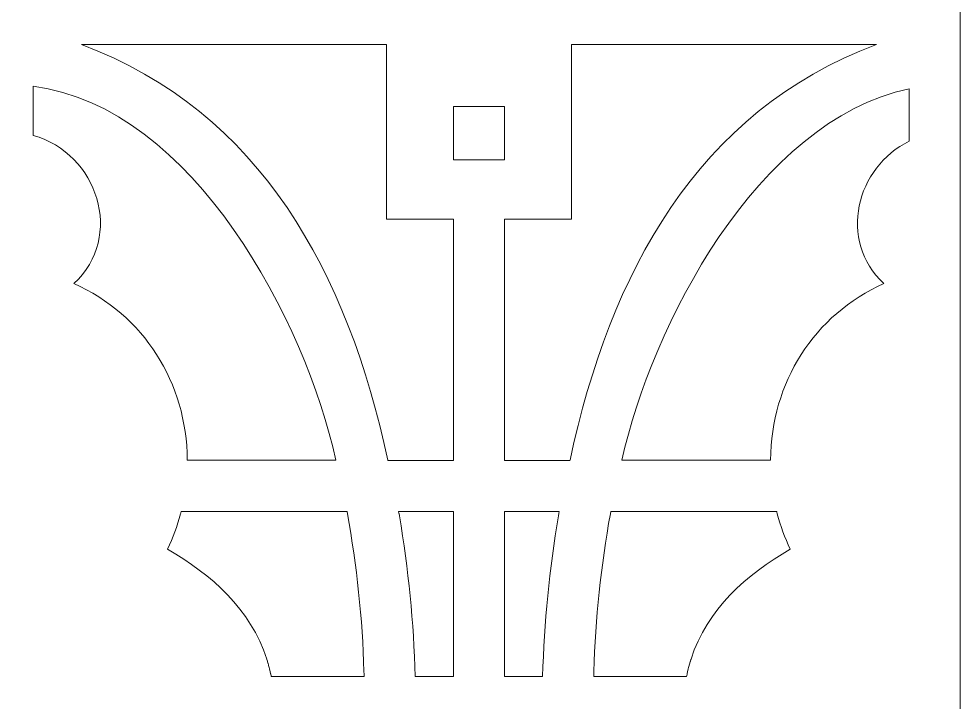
# Model space of a CAD drawing. Header units: centimetres. Extents: x -14.5 to -8.2, y -2.9 to 9.
# Drawn here: x -10.257 to -8.181, y 4.571 to 6.078 of the extents above; entities that cross this region are included whole.
import ezdxf

# ---------------------------------------------------------------- set-up
doc = ezdxf.new("R2010")
doc.units = ezdxf.units.CM
doc.header["$MEASUREMENT"] = 0
doc.layers.add('layer 1', color=7, linetype='Continuous')

msp = doc.modelspace()

# ---------------------------------------------------------------- linework, layer by layer
at = {"layer": 'layer 1', "color": 250, "lineweight": 9}
for points, knots in [([(-14.45908, 9.00076), (-14.45908, 9.00076), (-14.34683, 9.00076), (-14.34683, 9.00076), (-14.34683, 9.00076), (-14.34683, 9.00076), (-8.2929, 9.00076), (-8.2929, 9.00076), (-8.2929, 9.00076), (-8.2929, 9.00076), (-8.18065, 9.00076), (-8.18065, 9.00076), (-8.18065, 9.00076), (-8.18065, 9.00076), (-8.18065, 8.88851), (-8.18065, 8.88851), (-8.18065, 8.88851), (-8.18065, 8.88851), (-8.18065, -2.76204), (-8.18065, -2.76204), (-8.18065, -2.76204), (-8.18065, -2.76204), (-8.18065, -2.87429), (-8.18065, -2.87429), (-8.18065, -2.87429), (-8.18065, -2.87429), (-8.2929, -2.87429), (-8.2929, -2.87429), (-8.2929, -2.87429), (-8.2929, -2.87429), (-14.34683, -2.87429), (-14.34683, -2.87429), (-14.34683, -2.87429), (-14.34683, -2.87429), (-14.45908, -2.87429), (-14.45908, -2.87429), (-14.45908, -2.87429), (-14.45908, -2.87429), (-14.45908, -2.76204), (-14.45908, -2.76204), (-14.45908, -2.76204), (-14.45908, -2.76204), (-14.45908, 8.88851), (-14.45908, 8.88851), (-14.45908, 8.88851), (-14.45908, 8.88851), (-14.45908, 9.00076), (-14.45908, 9.00076)], [0, 0, 0, 0, 0.0769231, 0.0769231, 0.0769231, 0.0769231, 0.1538462, 0.1538462, 0.1538462, 0.1538462, 0.2307692, 0.2307692, 0.2307692, 0.2307692, 0.3076923, 0.3076923, 0.3076923, 0.3076923, 0.3846154, 0.3846154, 0.3846154, 0.3846154, 0.4615385, 0.4615385, 0.4615385, 0.4615385, 0.5384615, 0.5384615, 0.5384615, 0.5384615, 0.6153846, 0.6153846, 0.6153846, 0.6153846, 0.6923077, 0.6923077, 0.6923077, 0.6923077, 0.7692308, 0.7692308, 0.7692308, 0.7692308, 0.8461538, 0.8461538, 0.8461538, 0.8461538, 1, 1, 1, 1]), ([(-10.11861, 6.02143), (-10.11861, 6.02143), (-9.44584, 6.02143), (-9.44584, 6.02143), (-9.44584, 6.02143), (-9.44584, 6.02143), (-9.44584, 5.6375), (-9.44584, 5.6375), (-9.44584, 5.6375), (-9.44584, 5.6375), (-9.44581, 5.6375), (-9.44581, 5.6375), (-9.44581, 5.6375), (-9.44581, 5.6375), (-9.44581, 5.63647), (-9.44581, 5.63647), (-9.44581, 5.63647), (-9.44581, 5.63647), (-9.43988, 5.63647), (-9.43988, 5.63647), (-9.43988, 5.63647), (-9.43988, 5.63647), (-9.43954, 5.63647), (-9.43954, 5.63647), (-9.43954, 5.63647), (-9.43954, 5.63647), (-9.43362, 5.63647), (-9.43362, 5.63647), (-9.43362, 5.63647), (-9.43362, 5.63647), (-9.43328, 5.63647), (-9.43328, 5.63647), (-9.43328, 5.63647), (-9.43328, 5.63647), (-9.42735, 5.63647), (-9.42735, 5.63647), (-9.42735, 5.63647), (-9.42735, 5.63647), (-9.42702, 5.63647), (-9.42702, 5.63647), (-9.42702, 5.63647), (-9.42702, 5.63647), (-9.42109, 5.63647), (-9.42109, 5.63647), (-9.42109, 5.63647), (-9.42109, 5.63647), (-9.42072, 5.63647), (-9.42072, 5.63647), (-9.42072, 5.63647), (-9.42072, 5.63647), (-9.41478, 5.63647), (-9.41478, 5.63647), (-9.41478, 5.63647), (-9.41478, 5.63647), (-9.41446, 5.63647), (-9.41446, 5.63647), (-9.41446, 5.63647), (-9.41446, 5.63647), (-9.40852, 5.63647), (-9.40852, 5.63647), (-9.40852, 5.63647), (-9.40852, 5.63647), (-9.40816, 5.63647), (-9.40816, 5.63647), (-9.40816, 5.63647), (-9.40816, 5.63647), (-9.40223, 5.63647), (-9.40223, 5.63647), (-9.40223, 5.63647), (-9.40223, 5.63647), (-9.4019, 5.63647), (-9.4019, 5.63647), (-9.4019, 5.63647), (-9.4019, 5.63647), (-9.39596, 5.63647), (-9.39596, 5.63647), (-9.39596, 5.63647), (-9.39596, 5.63647), (-9.39561, 5.63647), (-9.39561, 5.63647), (-9.39561, 5.63647), (-9.39561, 5.63647), (-9.38967, 5.63647), (-9.38967, 5.63647), (-9.38967, 5.63647), (-9.38967, 5.63647), (-9.38934, 5.63647), (-9.38934, 5.63647), (-9.38934, 5.63647), (-9.38934, 5.63647), (-9.3834, 5.63647), (-9.3834, 5.63647), (-9.3834, 5.63647), (-9.3834, 5.63647), (-9.38306, 5.63647), (-9.38306, 5.63647), (-9.38306, 5.63647), (-9.38306, 5.63647), (-9.37712, 5.63647), (-9.37712, 5.63647), (-9.37712, 5.63647), (-9.37712, 5.63647), (-9.3768, 5.63647), (-9.3768, 5.63647), (-9.3768, 5.63647), (-9.3768, 5.63647), (-9.37085, 5.63647), (-9.37085, 5.63647), (-9.37085, 5.63647), (-9.37085, 5.63647), (-9.37049, 5.63647), (-9.37049, 5.63647), (-9.37049, 5.63647), (-9.37049, 5.63647), (-9.36456, 5.63647), (-9.36456, 5.63647), (-9.36456, 5.63647), (-9.36456, 5.63647), (-9.36423, 5.63647), (-9.36423, 5.63647), (-9.36423, 5.63647), (-9.36423, 5.63647), (-9.3583, 5.63647), (-9.3583, 5.63647), (-9.3583, 5.63647), (-9.3583, 5.63647), (-9.35793, 5.63647), (-9.35793, 5.63647), (-9.35793, 5.63647), (-9.35793, 5.63647), (-9.35199, 5.63647), (-9.35199, 5.63647), (-9.35199, 5.63647), (-9.35199, 5.63647), (-9.35167, 5.63647), (-9.35167, 5.63647), (-9.35167, 5.63647), (-9.35167, 5.63647), (-9.34573, 5.63647), (-9.34573, 5.63647), (-9.34573, 5.63647), (-9.34573, 5.63647), (-9.34538, 5.63647), (-9.34538, 5.63647), (-9.34538, 5.63647), (-9.34538, 5.63647), (-9.33944, 5.63647), (-9.33944, 5.63647), (-9.33944, 5.63647), (-9.33944, 5.63647), (-9.33911, 5.63647), (-9.33911, 5.63647), (-9.33911, 5.63647), (-9.33911, 5.63647), (-9.33317, 5.63647), (-9.33317, 5.63647), (-9.33317, 5.63647), (-9.33317, 5.63647), (-9.33285, 5.63647), (-9.33285, 5.63647), (-9.33285, 5.63647), (-9.33285, 5.63647), (-9.3269, 5.63647), (-9.3269, 5.63647), (-9.3269, 5.63647), (-9.3269, 5.63647), (-9.32658, 5.63647), (-9.32658, 5.63647), (-9.32658, 5.63647), (-9.32658, 5.63647), (-9.32064, 5.63647), (-9.32064, 5.63647), (-9.32064, 5.63647), (-9.32064, 5.63647), (-9.32029, 5.63647), (-9.32029, 5.63647), (-9.32029, 5.63647), (-9.32029, 5.63647), (-9.31435, 5.63647), (-9.31435, 5.63647), (-9.31435, 5.63647), (-9.31435, 5.63647), (-9.31403, 5.63647), (-9.31403, 5.63647), (-9.31403, 5.63647), (-9.31403, 5.63647), (-9.30809, 5.63647), (-9.30809, 5.63647), (-9.30809, 5.63647), (-9.30809, 5.63647), (-9.30773, 5.63647), (-9.30773, 5.63647), (-9.30773, 5.63647), (-9.30773, 5.63647), (-9.30179, 5.63647), (-9.30179, 5.63647), (-9.30179, 5.63647), (-9.30179, 5.63647), (-9.30147, 5.63647), (-9.30147, 5.63647), (-9.30147, 5.63647), (-9.30147, 5.63647), (-9.29824, 5.63647), (-9.29824, 5.63647), (-9.29824, 5.63647), (-9.29824, 5.63647), (-9.29824, 5.10386), (-9.29824, 5.10386), (-9.29824, 5.10386), (-9.29824, 5.10386), (-9.44261, 5.10386), (-9.44261, 5.10386), (-9.44261, 5.10386), (-9.44261, 5.10386), (-9.44263, 5.10386), (-9.44263, 5.10386), (-9.44263, 5.10386), (-9.44263, 5.10386), (-9.44271, 5.10419), (-9.44271, 5.10419), (-9.44271, 5.10419), (-9.44271, 5.10419), (-9.44273, 5.10419), (-9.44273, 5.10419), (-9.44273, 5.10419), (-9.44273, 5.10419), (-9.44279, 5.10453), (-9.44279, 5.10453), (-9.44279, 5.10453), (-9.44279, 5.10453), (-9.4428, 5.10453), (-9.4428, 5.10453), (-9.4428, 5.10453), (-9.4428, 5.10453), (-9.44288, 5.10487), (-9.44288, 5.10487), (-9.44288, 5.10487), (-9.53121, 5.51585), (-9.72184, 5.8727), (-10.11861, 6.02143)], [0, 0, 0, 0, 0.0163934, 0.0163934, 0.0163934, 0.0163934, 0.0327869, 0.0327869, 0.0327869, 0.0327869, 0.0491803, 0.0491803, 0.0491803, 0.0491803, 0.0655738, 0.0655738, 0.0655738, 0.0655738, 0.0819672, 0.0819672, 0.0819672, 0.0819672, 0.0983607, 0.0983607, 0.0983607, 0.0983607, 0.1147541, 0.1147541, 0.1147541, 0.1147541, 0.1311475, 0.1311475, 0.1311475, 0.1311475, 0.147541, 0.147541, 0.147541, 0.147541, 0.1639344, 0.1639344, 0.1639344, 0.1639344, 0.1803279, 0.1803279, 0.1803279, 0.1803279, 0.1967213, 0.1967213, 0.1967213, 0.1967213, 0.2131148, 0.2131148, 0.2131148, 0.2131148, 0.2295082, 0.2295082, 0.2295082, 0.2295082, 0.2459016, 0.2459016, 0.2459016, 0.2459016, 0.2622951, 0.2622951, 0.2622951, 0.2622951, 0.2786885, 0.2786885, 0.2786885, 0.2786885, 0.295082, 0.295082, 0.295082, 0.295082, 0.3114754, 0.3114754, 0.3114754, 0.3114754, 0.3278689, 0.3278689, 0.3278689, 0.3278689, 0.3442623, 0.3442623, 0.3442623, 0.3442623, 0.3606557, 0.3606557, 0.3606557, 0.3606557, 0.3770492, 0.3770492, 0.3770492, 0.3770492, 0.3934426, 0.3934426, 0.3934426, 0.3934426, 0.4098361, 0.4098361, 0.4098361, 0.4098361, 0.4262295, 0.4262295, 0.4262295, 0.4262295, 0.442623, 0.442623, 0.442623, 0.442623, 0.4590164, 0.4590164, 0.4590164, 0.4590164, 0.4754098, 0.4754098, 0.4754098, 0.4754098, 0.4918033, 0.4918033, 0.4918033, 0.4918033, 0.5081967, 0.5081967, 0.5081967, 0.5081967, 0.5245902, 0.5245902, 0.5245902, 0.5245902, 0.5409836, 0.5409836, 0.5409836, 0.5409836, 0.557377, 0.557377, 0.557377, 0.557377, 0.5737705, 0.5737705, 0.5737705, 0.5737705, 0.5901639, 0.5901639, 0.5901639, 0.5901639, 0.6065574, 0.6065574, 0.6065574, 0.6065574, 0.6229508, 0.6229508, 0.6229508, 0.6229508, 0.6393443, 0.6393443, 0.6393443, 0.6393443, 0.6557377, 0.6557377, 0.6557377, 0.6557377, 0.6721311, 0.6721311, 0.6721311, 0.6721311, 0.6885246, 0.6885246, 0.6885246, 0.6885246, 0.704918, 0.704918, 0.704918, 0.704918, 0.7213115, 0.7213115, 0.7213115, 0.7213115, 0.7377049, 0.7377049, 0.7377049, 0.7377049, 0.7540984, 0.7540984, 0.7540984, 0.7540984, 0.7704918, 0.7704918, 0.7704918, 0.7704918, 0.7868852, 0.7868852, 0.7868852, 0.7868852, 0.8032787, 0.8032787, 0.8032787, 0.8032787, 0.8196721, 0.8196721, 0.8196721, 0.8196721, 0.8360656, 0.8360656, 0.8360656, 0.8360656, 0.852459, 0.852459, 0.852459, 0.852459, 0.8688525, 0.8688525, 0.8688525, 0.8688525, 0.8852459, 0.8852459, 0.8852459, 0.8852459, 0.9016393, 0.9016393, 0.9016393, 0.9016393, 0.9180328, 0.9180328, 0.9180328, 0.9180328, 0.9344262, 0.9344262, 0.9344262, 0.9344262, 0.9508197, 0.9508197, 0.9508197, 0.9508197, 0.9672131, 0.9672131, 0.9672131, 0.9672131, 1, 1, 1, 1]), ([(-9.18569, 5.63647), (-9.18569, 5.63647), (-9.18252, 5.63647), (-9.18252, 5.63647), (-9.18252, 5.63647), (-9.18252, 5.63647), (-9.18216, 5.63647), (-9.18216, 5.63647), (-9.18216, 5.63647), (-9.18216, 5.63647), (-9.17622, 5.63647), (-9.17622, 5.63647), (-9.17622, 5.63647), (-9.17622, 5.63647), (-9.1759, 5.63647), (-9.1759, 5.63647), (-9.1759, 5.63647), (-9.1759, 5.63647), (-9.16996, 5.63647), (-9.16996, 5.63647), (-9.16996, 5.63647), (-9.16996, 5.63647), (-9.1696, 5.63647), (-9.1696, 5.63647), (-9.1696, 5.63647), (-9.1696, 5.63647), (-9.16366, 5.63647), (-9.16366, 5.63647), (-9.16366, 5.63647), (-9.16366, 5.63647), (-9.16333, 5.63647), (-9.16333, 5.63647), (-9.16333, 5.63647), (-9.16333, 5.63647), (-9.1574, 5.63647), (-9.1574, 5.63647), (-9.1574, 5.63647), (-9.1574, 5.63647), (-9.15703, 5.63647), (-9.15703, 5.63647), (-9.15703, 5.63647), (-9.15703, 5.63647), (-9.15109, 5.63647), (-9.15109, 5.63647), (-9.15109, 5.63647), (-9.15109, 5.63647), (-9.15077, 5.63647), (-9.15077, 5.63647), (-9.15077, 5.63647), (-9.15077, 5.63647), (-9.14483, 5.63647), (-9.14483, 5.63647), (-9.14483, 5.63647), (-9.14483, 5.63647), (-9.14448, 5.63647), (-9.14448, 5.63647), (-9.14448, 5.63647), (-9.14448, 5.63647), (-9.13854, 5.63647), (-9.13854, 5.63647), (-9.13854, 5.63647), (-9.13854, 5.63647), (-9.13822, 5.63647), (-9.13822, 5.63647), (-9.13822, 5.63647), (-9.13822, 5.63647), (-9.13227, 5.63647), (-9.13227, 5.63647), (-9.13227, 5.63647), (-9.13227, 5.63647), (-9.13195, 5.63647), (-9.13195, 5.63647), (-9.13195, 5.63647), (-9.13195, 5.63647), (-9.12601, 5.63647), (-9.12601, 5.63647), (-9.12601, 5.63647), (-9.12601, 5.63647), (-9.12569, 5.63647), (-9.12569, 5.63647), (-9.12569, 5.63647), (-9.12569, 5.63647), (-9.11975, 5.63647), (-9.11975, 5.63647), (-9.11975, 5.63647), (-9.11975, 5.63647), (-9.11939, 5.63647), (-9.11939, 5.63647), (-9.11939, 5.63647), (-9.11939, 5.63647), (-9.11345, 5.63647), (-9.11345, 5.63647), (-9.11345, 5.63647), (-9.11345, 5.63647), (-9.11313, 5.63647), (-9.11313, 5.63647), (-9.11313, 5.63647), (-9.11313, 5.63647), (-9.10719, 5.63647), (-9.10719, 5.63647), (-9.10719, 5.63647), (-9.10719, 5.63647), (-9.10682, 5.63647), (-9.10682, 5.63647), (-9.10682, 5.63647), (-9.10682, 5.63647), (-9.10089, 5.63647), (-9.10089, 5.63647), (-9.10089, 5.63647), (-9.10089, 5.63647), (-9.10056, 5.63647), (-9.10056, 5.63647), (-9.10056, 5.63647), (-9.10056, 5.63647), (-9.09463, 5.63647), (-9.09463, 5.63647), (-9.09463, 5.63647), (-9.09463, 5.63647), (-9.09427, 5.63647), (-9.09427, 5.63647), (-9.09427, 5.63647), (-9.09427, 5.63647), (-9.08832, 5.63647), (-9.08832, 5.63647), (-9.08832, 5.63647), (-9.08832, 5.63647), (-9.088, 5.63647), (-9.088, 5.63647), (-9.088, 5.63647), (-9.088, 5.63647), (-9.08206, 5.63647), (-9.08206, 5.63647), (-9.08206, 5.63647), (-9.08206, 5.63647), (-9.08171, 5.63647), (-9.08171, 5.63647), (-9.08171, 5.63647), (-9.08171, 5.63647), (-9.07577, 5.63647), (-9.07577, 5.63647), (-9.07577, 5.63647), (-9.07577, 5.63647), (-9.07545, 5.63647), (-9.07545, 5.63647), (-9.07545, 5.63647), (-9.07545, 5.63647), (-9.06951, 5.63647), (-9.06951, 5.63647), (-9.06951, 5.63647), (-9.06951, 5.63647), (-9.06915, 5.63647), (-9.06915, 5.63647), (-9.06915, 5.63647), (-9.06915, 5.63647), (-9.06321, 5.63647), (-9.06321, 5.63647), (-9.06321, 5.63647), (-9.06321, 5.63647), (-9.06289, 5.63647), (-9.06289, 5.63647), (-9.06289, 5.63647), (-9.06289, 5.63647), (-9.05694, 5.63647), (-9.05694, 5.63647), (-9.05694, 5.63647), (-9.05694, 5.63647), (-9.05659, 5.63647), (-9.05659, 5.63647), (-9.05659, 5.63647), (-9.05659, 5.63647), (-9.05065, 5.63647), (-9.05065, 5.63647), (-9.05065, 5.63647), (-9.05065, 5.63647), (-9.05033, 5.63647), (-9.05033, 5.63647), (-9.05033, 5.63647), (-9.05033, 5.63647), (-9.04439, 5.63647), (-9.04439, 5.63647), (-9.04439, 5.63647), (-9.04439, 5.63647), (-9.04402, 5.63647), (-9.04402, 5.63647), (-9.04402, 5.63647), (-9.04402, 5.63647), (-9.03809, 5.63647), (-9.03809, 5.63647), (-9.03809, 5.63647), (-9.03809, 5.63647), (-9.03809, 5.6375), (-9.03809, 5.6375), (-9.03809, 5.6375), (-9.03809, 5.6375), (-9.03809, 6.02143), (-9.03809, 6.02143), (-9.03809, 6.02143), (-9.03809, 6.02143), (-8.36532, 6.02143), (-8.36532, 6.02143), (-8.36532, 6.02143), (-8.76209, 5.8727), (-8.95272, 5.51585), (-9.04104, 5.10487), (-9.04104, 5.10487), (-9.04104, 5.10487), (-9.04113, 5.10453), (-9.04113, 5.10453), (-9.04113, 5.10453), (-9.04113, 5.10453), (-9.04115, 5.10453), (-9.04115, 5.10453), (-9.04115, 5.10453), (-9.04115, 5.10453), (-9.0412, 5.10419), (-9.0412, 5.10419), (-9.0412, 5.10419), (-9.0412, 5.10419), (-9.04121, 5.10419), (-9.04121, 5.10419), (-9.04121, 5.10419), (-9.04121, 5.10419), (-9.0413, 5.10386), (-9.0413, 5.10386), (-9.0413, 5.10386), (-9.0413, 5.10386), (-9.04132, 5.10386), (-9.04132, 5.10386), (-9.04132, 5.10386), (-9.04132, 5.10386), (-9.18569, 5.10386), (-9.18569, 5.10386), (-9.18569, 5.10386), (-9.18569, 5.10386), (-9.18569, 5.63647), (-9.18569, 5.63647)], [0, 0, 0, 0, 0.0166667, 0.0166667, 0.0166667, 0.0166667, 0.0333333, 0.0333333, 0.0333333, 0.0333333, 0.05, 0.05, 0.05, 0.05, 0.0666667, 0.0666667, 0.0666667, 0.0666667, 0.0833333, 0.0833333, 0.0833333, 0.0833333, 0.1, 0.1, 0.1, 0.1, 0.1166667, 0.1166667, 0.1166667, 0.1166667, 0.1333333, 0.1333333, 0.1333333, 0.1333333, 0.15, 0.15, 0.15, 0.15, 0.1666667, 0.1666667, 0.1666667, 0.1666667, 0.1833333, 0.1833333, 0.1833333, 0.1833333, 0.2, 0.2, 0.2, 0.2, 0.2166667, 0.2166667, 0.2166667, 0.2166667, 0.2333333, 0.2333333, 0.2333333, 0.2333333, 0.25, 0.25, 0.25, 0.25, 0.2666667, 0.2666667, 0.2666667, 0.2666667, 0.2833333, 0.2833333, 0.2833333, 0.2833333, 0.3, 0.3, 0.3, 0.3, 0.3166667, 0.3166667, 0.3166667, 0.3166667, 0.3333333, 0.3333333, 0.3333333, 0.3333333, 0.35, 0.35, 0.35, 0.35, 0.3666667, 0.3666667, 0.3666667, 0.3666667, 0.3833333, 0.3833333, 0.3833333, 0.3833333, 0.4, 0.4, 0.4, 0.4, 0.4166667, 0.4166667, 0.4166667, 0.4166667, 0.4333333, 0.4333333, 0.4333333, 0.4333333, 0.45, 0.45, 0.45, 0.45, 0.4666667, 0.4666667, 0.4666667, 0.4666667, 0.4833333, 0.4833333, 0.4833333, 0.4833333, 0.5, 0.5, 0.5, 0.5, 0.5166667, 0.5166667, 0.5166667, 0.5166667, 0.5333333, 0.5333333, 0.5333333, 0.5333333, 0.55, 0.55, 0.55, 0.55, 0.5666667, 0.5666667, 0.5666667, 0.5666667, 0.5833333, 0.5833333, 0.5833333, 0.5833333, 0.6, 0.6, 0.6, 0.6, 0.6166667, 0.6166667, 0.6166667, 0.6166667, 0.6333333, 0.6333333, 0.6333333, 0.6333333, 0.65, 0.65, 0.65, 0.65, 0.6666667, 0.6666667, 0.6666667, 0.6666667, 0.6833333, 0.6833333, 0.6833333, 0.6833333, 0.7, 0.7, 0.7, 0.7, 0.7166667, 0.7166667, 0.7166667, 0.7166667, 0.7333333, 0.7333333, 0.7333333, 0.7333333, 0.75, 0.75, 0.75, 0.75, 0.7666667, 0.7666667, 0.7666667, 0.7666667, 0.7833333, 0.7833333, 0.7833333, 0.7833333, 0.8, 0.8, 0.8, 0.8, 0.8166667, 0.8166667, 0.8166667, 0.8166667, 0.8333333, 0.8333333, 0.8333333, 0.8333333, 0.85, 0.85, 0.85, 0.85, 0.8666667, 0.8666667, 0.8666667, 0.8666667, 0.8833333, 0.8833333, 0.8833333, 0.8833333, 0.9, 0.9, 0.9, 0.9, 0.9166667, 0.9166667, 0.9166667, 0.9166667, 0.9333333, 0.9333333, 0.9333333, 0.9333333, 0.95, 0.95, 0.95, 0.95, 0.9666667, 0.9666667, 0.9666667, 0.9666667, 1, 1, 1, 1]), ([(-9.5574, 5.10487), (-9.6244, 5.40809), (-9.86926, 5.8822), (-10.22463, 5.92964), (-10.22463, 5.92964), (-10.22463, 5.92964), (-10.22463, 5.82073), (-10.22463, 5.82073), (-10.22463, 5.82073), (-10.08351, 5.78186), (-10.02244, 5.59744), (-10.13528, 5.49407), (-10.13528, 5.49407), (-10.13528, 5.49407), (-10.13526, 5.49406), (-10.13526, 5.49406), (-10.13526, 5.49406), (-9.98074, 5.42547), (-9.88624, 5.27482), (-9.88511, 5.10487), (-9.88511, 5.10487), (-9.88511, 5.10487), (-9.5574, 5.10487), (-9.5574, 5.10487)], [0, 0, 0, 0, 0.1428571, 0.1428571, 0.1428571, 0.1428571, 0.2857143, 0.2857143, 0.2857143, 0.2857143, 0.4285714, 0.4285714, 0.4285714, 0.4285714, 0.5714286, 0.5714286, 0.5714286, 0.5714286, 0.7142857, 0.7142857, 0.7142857, 0.7142857, 1, 1, 1, 1]), ([(-8.2929, 5.80809), (-8.2929, 5.80809), (-8.2929, 5.92383), (-8.2929, 5.92383), (-8.2929, 5.92383), (-8.63007, 5.85219), (-8.86166, 5.39844), (-8.92652, 5.10487), (-8.92652, 5.10487), (-8.92652, 5.10487), (-8.59881, 5.10487), (-8.59881, 5.10487), (-8.59881, 5.10487), (-8.59768, 5.27482), (-8.50318, 5.42547), (-8.34866, 5.49406), (-8.34866, 5.49406), (-8.34866, 5.49406), (-8.34864, 5.49407), (-8.34864, 5.49407), (-8.34864, 5.49407), (-8.45208, 5.58881), (-8.40939, 5.75164), (-8.2929, 5.80809)], [0, 0, 0, 0, 0.1428571, 0.1428571, 0.1428571, 0.1428571, 0.2857143, 0.2857143, 0.2857143, 0.2857143, 0.4285714, 0.4285714, 0.4285714, 0.4285714, 0.5714286, 0.5714286, 0.5714286, 0.5714286, 0.7142857, 0.7142857, 0.7142857, 0.7142857, 1, 1, 1, 1]), ([(-9.18575, 5.88429), (-9.18575, 5.88429), (-9.18575, 5.76666), (-9.18575, 5.76666), (-9.18575, 5.76666), (-9.18575, 5.76666), (-9.29817, 5.76666), (-9.29817, 5.76666), (-9.29817, 5.76666), (-9.29817, 5.76666), (-9.29817, 5.88429), (-9.29817, 5.88429), (-9.29817, 5.88429), (-9.29817, 5.88429), (-9.18575, 5.88429), (-9.18575, 5.88429)], [0, 0, 0, 0, 0.2, 0.2, 0.2, 0.2, 0.4, 0.4, 0.4, 0.4, 0.6, 0.6, 0.6, 0.6, 1, 1, 1, 1]), ([(-9.92869, 4.90806), (-9.8317, 4.8524), (-9.7453, 4.77566), (-9.70976, 4.6657), (-9.70976, 4.6657), (-9.70976, 4.6657), (-9.70975, 4.6657), (-9.70975, 4.6657), (-9.70975, 4.6657), (-9.70975, 4.6657), (-9.70934, 4.66445), (-9.70934, 4.66445), (-9.70934, 4.66445), (-9.70934, 4.66445), (-9.70933, 4.66445), (-9.70933, 4.66445), (-9.70933, 4.66445), (-9.70933, 4.66445), (-9.70839, 4.66132), (-9.70839, 4.66132), (-9.70839, 4.66132), (-9.70839, 4.66132), (-9.70838, 4.66132), (-9.70838, 4.66132), (-9.70838, 4.66132), (-9.70838, 4.66132), (-9.70821, 4.66072), (-9.70821, 4.66072), (-9.70821, 4.66072), (-9.70821, 4.66072), (-9.70821, 4.66072), (-9.70821, 4.66072), (-9.70821, 4.66072), (-9.70821, 4.66072), (-9.70819, 4.66066), (-9.70819, 4.66066), (-9.70819, 4.66066), (-9.70819, 4.66066), (-9.70817, 4.66066), (-9.70817, 4.66066), (-9.70817, 4.66066), (-9.70817, 4.66066), (-9.7071, 4.65693), (-9.7071, 4.65693), (-9.7071, 4.65693), (-9.7071, 4.65693), (-9.70709, 4.65693), (-9.70709, 4.65693), (-9.70709, 4.65693), (-9.70709, 4.65693), (-9.70694, 4.65639), (-9.70694, 4.65639), (-9.70694, 4.65639), (-9.70694, 4.65639), (-9.70693, 4.65639), (-9.70693, 4.65639), (-9.70693, 4.65639), (-9.70693, 4.65639), (-9.70579, 4.65225), (-9.70579, 4.65225), (-9.70579, 4.65225), (-9.70579, 4.65225), (-9.70578, 4.65225), (-9.70578, 4.65225), (-9.70578, 4.65225), (-9.70578, 4.65225), (-9.70566, 4.65176), (-9.70566, 4.65176), (-9.70566, 4.65176), (-9.70566, 4.65176), (-9.70565, 4.65176), (-9.70565, 4.65176), (-9.70565, 4.65176), (-9.70565, 4.65176), (-9.70443, 4.64707), (-9.70443, 4.64707), (-9.70443, 4.64707), (-9.70443, 4.64707), (-9.70442, 4.64707), (-9.70442, 4.64707), (-9.70442, 4.64707), (-9.70442, 4.64707), (-9.70441, 4.64698), (-9.70441, 4.64698), (-9.70441, 4.64698), (-9.70441, 4.64698), (-9.70439, 4.64698), (-9.70439, 4.64698), (-9.70439, 4.64698), (-9.70439, 4.64698), (-9.70364, 4.64392), (-9.70364, 4.64392), (-9.70364, 4.64392), (-9.70364, 4.64392), (-9.70363, 4.64392), (-9.70363, 4.64392), (-9.70363, 4.64392), (-9.70363, 4.64392), (-9.70351, 4.64333), (-9.70351, 4.64333), (-9.70351, 4.64333), (-9.70351, 4.64333), (-9.70349, 4.64333), (-9.70349, 4.64333), (-9.70349, 4.64333), (-9.70349, 4.64333), (-9.70227, 4.63801), (-9.70227, 4.63801), (-9.70227, 4.63801), (-9.70227, 4.63801), (-9.70226, 4.63801), (-9.70226, 4.63801), (-9.70226, 4.63801), (-9.70226, 4.63801), (-9.70214, 4.63744), (-9.70214, 4.63744), (-9.70214, 4.63744), (-9.70214, 4.63744), (-9.70213, 4.63744), (-9.70213, 4.63744), (-9.70213, 4.63744), (-9.70213, 4.63744), (-9.7014, 4.63392), (-9.7014, 4.63392), (-9.7014, 4.63392), (-9.7014, 4.63392), (-9.70139, 4.63392), (-9.70139, 4.63392), (-9.70139, 4.63392), (-9.70139, 4.63392), (-9.70128, 4.63336), (-9.70128, 4.63336), (-9.70128, 4.63336), (-9.70128, 4.63336), (-9.70127, 4.63336), (-9.70127, 4.63336), (-9.70127, 4.63336), (-9.70127, 4.63336), (-9.70114, 4.63267), (-9.70114, 4.63267), (-9.70114, 4.63267), (-9.70114, 4.63267), (-9.70113, 4.63267), (-9.70113, 4.63267), (-9.70113, 4.63267), (-9.70113, 4.63267), (-9.70045, 4.62921), (-9.70045, 4.62921), (-9.70045, 4.62921), (-9.70045, 4.62921), (-9.70044, 4.62921), (-9.70044, 4.62921), (-9.70044, 4.62921), (-9.70044, 4.62921), (-9.70007, 4.62729), (-9.70007, 4.62729), (-9.70007, 4.62729), (-9.70007, 4.62729), (-9.70006, 4.62729), (-9.70006, 4.62729), (-9.70006, 4.62729), (-9.70006, 4.62729), (-9.70006, 4.62729), (-9.70006, 4.62729), (-9.70006, 4.62729), (-9.70006, 4.62729), (-9.49514, 4.62729), (-9.49514, 4.62729), (-9.49514, 4.62729), (-9.49514, 4.62729), (-9.49527, 4.63219), (-9.49527, 4.63219), (-9.49527, 4.63219), (-9.49527, 4.63219), (-9.49528, 4.63219), (-9.49528, 4.63219), (-9.49528, 4.63219), (-9.49528, 4.63219), (-9.49529, 4.63219), (-9.49529, 4.63219), (-9.49529, 4.63219), (-9.49529, 4.63219), (-9.49529, 4.63221), (-9.49529, 4.63221), (-9.49529, 4.63221), (-9.49529, 4.63221), (-9.49542, 4.63814), (-9.49542, 4.63814), (-9.49542, 4.63814), (-9.49542, 4.63814), (-9.49544, 4.63814), (-9.49544, 4.63814), (-9.49544, 4.63814), (-9.49544, 4.63814), (-9.49545, 4.63814), (-9.49545, 4.63814), (-9.49545, 4.63814), (-9.49545, 4.63814), (-9.49545, 4.63816), (-9.49545, 4.63816), (-9.49545, 4.63816), (-9.49877, 4.75506), (-9.51148, 4.87172), (-9.53182, 4.98616), (-9.53182, 4.98616), (-9.53182, 4.98616), (-9.53183, 4.98616), (-9.53183, 4.98616), (-9.53183, 4.98616), (-9.53183, 4.98616), (-9.53184, 4.98616), (-9.53184, 4.98616), (-9.53184, 4.98616), (-9.53184, 4.98616), (-9.53185, 4.98616), (-9.53185, 4.98616), (-9.53185, 4.98616), (-9.53185, 4.98616), (-9.53281, 4.99161), (-9.53281, 4.99161), (-9.53281, 4.99161), (-9.53281, 4.99161), (-9.53282, 4.99161), (-9.53282, 4.99161), (-9.53282, 4.99161), (-9.53282, 4.99161), (-9.53283, 4.99161), (-9.53283, 4.99161), (-9.53283, 4.99161), (-9.53283, 4.99161), (-9.53284, 4.99161), (-9.53284, 4.99161), (-9.53284, 4.99161), (-9.53284, 4.99161), (-9.89849, 4.99161), (-9.89849, 4.99161), (-9.89849, 4.99161), (-9.89849, 4.99161), (-9.8985, 4.99161), (-9.8985, 4.99161), (-9.8985, 4.99161), (-9.8985, 4.99161), (-9.89886, 4.99024), (-9.89886, 4.99024), (-9.89886, 4.99024), (-9.89886, 4.99024), (-9.89887, 4.99024), (-9.89887, 4.99024), (-9.89887, 4.99024), (-9.89887, 4.99024), (-9.8992, 4.98886), (-9.8992, 4.98886), (-9.8992, 4.98886), (-9.8992, 4.98886), (-9.89921, 4.98886), (-9.89921, 4.98886), (-9.89921, 4.98886), (-9.89921, 4.98886), (-9.89957, 4.98748), (-9.89957, 4.98748), (-9.89957, 4.98748), (-9.89957, 4.98748), (-9.89958, 4.98748), (-9.89958, 4.98748), (-9.89958, 4.98748), (-9.89958, 4.98748), (-9.89991, 4.98613), (-9.89991, 4.98613), (-9.89991, 4.98613), (-9.89991, 4.98613), (-9.89992, 4.98613), (-9.89992, 4.98613), (-9.89992, 4.98613), (-9.90687, 4.95937), (-9.9167, 4.93305), (-9.92869, 4.90806)], [0, 0, 0, 0, 0.0142857, 0.0142857, 0.0142857, 0.0142857, 0.0285714, 0.0285714, 0.0285714, 0.0285714, 0.0428571, 0.0428571, 0.0428571, 0.0428571, 0.0571429, 0.0571429, 0.0571429, 0.0571429, 0.0714286, 0.0714286, 0.0714286, 0.0714286, 0.0857143, 0.0857143, 0.0857143, 0.0857143, 0.1, 0.1, 0.1, 0.1, 0.1142857, 0.1142857, 0.1142857, 0.1142857, 0.1285714, 0.1285714, 0.1285714, 0.1285714, 0.1428571, 0.1428571, 0.1428571, 0.1428571, 0.1571429, 0.1571429, 0.1571429, 0.1571429, 0.1714286, 0.1714286, 0.1714286, 0.1714286, 0.1857143, 0.1857143, 0.1857143, 0.1857143, 0.2, 0.2, 0.2, 0.2, 0.2142857, 0.2142857, 0.2142857, 0.2142857, 0.2285714, 0.2285714, 0.2285714, 0.2285714, 0.2428571, 0.2428571, 0.2428571, 0.2428571, 0.2571429, 0.2571429, 0.2571429, 0.2571429, 0.2714286, 0.2714286, 0.2714286, 0.2714286, 0.2857143, 0.2857143, 0.2857143, 0.2857143, 0.3, 0.3, 0.3, 0.3, 0.3142857, 0.3142857, 0.3142857, 0.3142857, 0.3285714, 0.3285714, 0.3285714, 0.3285714, 0.3428571, 0.3428571, 0.3428571, 0.3428571, 0.3571429, 0.3571429, 0.3571429, 0.3571429, 0.3714286, 0.3714286, 0.3714286, 0.3714286, 0.3857143, 0.3857143, 0.3857143, 0.3857143, 0.4, 0.4, 0.4, 0.4, 0.4142857, 0.4142857, 0.4142857, 0.4142857, 0.4285714, 0.4285714, 0.4285714, 0.4285714, 0.4428571, 0.4428571, 0.4428571, 0.4428571, 0.4571429, 0.4571429, 0.4571429, 0.4571429, 0.4714286, 0.4714286, 0.4714286, 0.4714286, 0.4857143, 0.4857143, 0.4857143, 0.4857143, 0.5, 0.5, 0.5, 0.5, 0.5142857, 0.5142857, 0.5142857, 0.5142857, 0.5285714, 0.5285714, 0.5285714, 0.5285714, 0.5428571, 0.5428571, 0.5428571, 0.5428571, 0.5571429, 0.5571429, 0.5571429, 0.5571429, 0.5714286, 0.5714286, 0.5714286, 0.5714286, 0.5857143, 0.5857143, 0.5857143, 0.5857143, 0.6, 0.6, 0.6, 0.6, 0.6142857, 0.6142857, 0.6142857, 0.6142857, 0.6285714, 0.6285714, 0.6285714, 0.6285714, 0.6428571, 0.6428571, 0.6428571, 0.6428571, 0.6571429, 0.6571429, 0.6571429, 0.6571429, 0.6714286, 0.6714286, 0.6714286, 0.6714286, 0.6857143, 0.6857143, 0.6857143, 0.6857143, 0.7, 0.7, 0.7, 0.7, 0.7142857, 0.7142857, 0.7142857, 0.7142857, 0.7285714, 0.7285714, 0.7285714, 0.7285714, 0.7428571, 0.7428571, 0.7428571, 0.7428571, 0.7571429, 0.7571429, 0.7571429, 0.7571429, 0.7714286, 0.7714286, 0.7714286, 0.7714286, 0.7857143, 0.7857143, 0.7857143, 0.7857143, 0.8, 0.8, 0.8, 0.8, 0.8142857, 0.8142857, 0.8142857, 0.8142857, 0.8285714, 0.8285714, 0.8285714, 0.8285714, 0.8428571, 0.8428571, 0.8428571, 0.8428571, 0.8571429, 0.8571429, 0.8571429, 0.8571429, 0.8714286, 0.8714286, 0.8714286, 0.8714286, 0.8857143, 0.8857143, 0.8857143, 0.8857143, 0.9, 0.9, 0.9, 0.9, 0.9142857, 0.9142857, 0.9142857, 0.9142857, 0.9285714, 0.9285714, 0.9285714, 0.9285714, 0.9428571, 0.9428571, 0.9428571, 0.9428571, 0.9571429, 0.9571429, 0.9571429, 0.9571429, 0.9714286, 0.9714286, 0.9714286, 0.9714286, 1, 1, 1, 1]), ([(-9.38255, 4.62729), (-9.38255, 4.62729), (-9.38254, 4.62729), (-9.38254, 4.62729), (-9.38254, 4.62729), (-9.38254, 4.62729), (-9.29824, 4.62729), (-9.29824, 4.62729), (-9.29824, 4.62729), (-9.29824, 4.62729), (-9.29824, 4.63736), (-9.29824, 4.63736), (-9.29824, 4.63736), (-9.29824, 4.63736), (-9.29824, 4.65403), (-9.29824, 4.65403), (-9.29824, 4.65403), (-9.29824, 4.65403), (-9.29824, 4.6707), (-9.29824, 4.6707), (-9.29824, 4.6707), (-9.29824, 4.6707), (-9.29824, 4.68737), (-9.29824, 4.68737), (-9.29824, 4.68737), (-9.29824, 4.68737), (-9.29824, 4.70403), (-9.29824, 4.70403), (-9.29824, 4.70403), (-9.29824, 4.70403), (-9.29824, 4.7207), (-9.29824, 4.7207), (-9.29824, 4.7207), (-9.29824, 4.7207), (-9.29824, 4.73737), (-9.29824, 4.73737), (-9.29824, 4.73737), (-9.29824, 4.73737), (-9.29824, 4.75404), (-9.29824, 4.75404), (-9.29824, 4.75404), (-9.29824, 4.75404), (-9.29824, 4.77072), (-9.29824, 4.77072), (-9.29824, 4.77072), (-9.29824, 4.77072), (-9.29824, 4.78738), (-9.29824, 4.78738), (-9.29824, 4.78738), (-9.29824, 4.78738), (-9.29824, 4.80405), (-9.29824, 4.80405), (-9.29824, 4.80405), (-9.29824, 4.80405), (-9.29824, 4.82072), (-9.29824, 4.82072), (-9.29824, 4.82072), (-9.29824, 4.82072), (-9.29824, 4.83738), (-9.29824, 4.83738), (-9.29824, 4.83738), (-9.29824, 4.83738), (-9.29824, 4.85406), (-9.29824, 4.85406), (-9.29824, 4.85406), (-9.29824, 4.85406), (-9.29824, 4.87072), (-9.29824, 4.87072), (-9.29824, 4.87072), (-9.29824, 4.87072), (-9.29824, 4.88739), (-9.29824, 4.88739), (-9.29824, 4.88739), (-9.29824, 4.88739), (-9.29824, 4.90406), (-9.29824, 4.90406), (-9.29824, 4.90406), (-9.29824, 4.90406), (-9.29824, 4.92073), (-9.29824, 4.92073), (-9.29824, 4.92073), (-9.29824, 4.92073), (-9.29824, 4.9374), (-9.29824, 4.9374), (-9.29824, 4.9374), (-9.29824, 4.9374), (-9.29824, 4.95406), (-9.29824, 4.95406), (-9.29824, 4.95406), (-9.29824, 4.95406), (-9.29824, 4.97073), (-9.29824, 4.97073), (-9.29824, 4.97073), (-9.29824, 4.97073), (-9.29824, 4.9874), (-9.29824, 4.9874), (-9.29824, 4.9874), (-9.29824, 4.9874), (-9.29824, 4.99161), (-9.29824, 4.99161), (-9.29824, 4.99161), (-9.29824, 4.99161), (-9.41896, 4.99161), (-9.41896, 4.99161), (-9.41896, 4.99161), (-9.41896, 4.99161), (-9.41821, 4.98717), (-9.41821, 4.98717), (-9.41821, 4.98717), (-9.41821, 4.98717), (-9.4182, 4.98717), (-9.4182, 4.98717), (-9.4182, 4.98717), (-9.4182, 4.98717), (-9.41819, 4.98717), (-9.41819, 4.98717), (-9.41819, 4.98717), (-9.41819, 4.98717), (-9.41818, 4.98717), (-9.41818, 4.98717), (-9.41818, 4.98717), (-9.41818, 4.98717), (-9.41723, 4.9817), (-9.41723, 4.9817), (-9.41723, 4.9817), (-9.41723, 4.9817), (-9.41722, 4.9817), (-9.41722, 4.9817), (-9.41722, 4.9817), (-9.41722, 4.9817), (-9.41721, 4.9817), (-9.41721, 4.9817), (-9.41721, 4.9817), (-9.41721, 4.9817), (-9.4172, 4.9817), (-9.4172, 4.9817), (-9.4172, 4.9817), (-9.39778, 4.8646), (-9.38547, 4.74588), (-9.38255, 4.62729)], [0, 0, 0, 0, 0.0277778, 0.0277778, 0.0277778, 0.0277778, 0.0555556, 0.0555556, 0.0555556, 0.0555556, 0.0833333, 0.0833333, 0.0833333, 0.0833333, 0.1111111, 0.1111111, 0.1111111, 0.1111111, 0.1388889, 0.1388889, 0.1388889, 0.1388889, 0.1666667, 0.1666667, 0.1666667, 0.1666667, 0.1944444, 0.1944444, 0.1944444, 0.1944444, 0.2222222, 0.2222222, 0.2222222, 0.2222222, 0.25, 0.25, 0.25, 0.25, 0.2777778, 0.2777778, 0.2777778, 0.2777778, 0.3055556, 0.3055556, 0.3055556, 0.3055556, 0.3333333, 0.3333333, 0.3333333, 0.3333333, 0.3611111, 0.3611111, 0.3611111, 0.3611111, 0.3888889, 0.3888889, 0.3888889, 0.3888889, 0.4166667, 0.4166667, 0.4166667, 0.4166667, 0.4444444, 0.4444444, 0.4444444, 0.4444444, 0.4722222, 0.4722222, 0.4722222, 0.4722222, 0.5, 0.5, 0.5, 0.5, 0.5277778, 0.5277778, 0.5277778, 0.5277778, 0.5555556, 0.5555556, 0.5555556, 0.5555556, 0.5833333, 0.5833333, 0.5833333, 0.5833333, 0.6111111, 0.6111111, 0.6111111, 0.6111111, 0.6388889, 0.6388889, 0.6388889, 0.6388889, 0.6666667, 0.6666667, 0.6666667, 0.6666667, 0.6944444, 0.6944444, 0.6944444, 0.6944444, 0.7222222, 0.7222222, 0.7222222, 0.7222222, 0.75, 0.75, 0.75, 0.75, 0.7777778, 0.7777778, 0.7777778, 0.7777778, 0.8055556, 0.8055556, 0.8055556, 0.8055556, 0.8333333, 0.8333333, 0.8333333, 0.8333333, 0.8611111, 0.8611111, 0.8611111, 0.8611111, 0.8888889, 0.8888889, 0.8888889, 0.8888889, 0.9166667, 0.9166667, 0.9166667, 0.9166667, 0.9444444, 0.9444444, 0.9444444, 0.9444444, 1, 1, 1, 1]), ([(-9.18569, 4.62729), (-9.18569, 4.62729), (-9.18569, 4.63736), (-9.18569, 4.63736), (-9.18569, 4.63736), (-9.18569, 4.63736), (-9.18569, 4.65403), (-9.18569, 4.65403), (-9.18569, 4.65403), (-9.18569, 4.65403), (-9.18569, 4.6707), (-9.18569, 4.6707), (-9.18569, 4.6707), (-9.18569, 4.6707), (-9.18569, 4.68737), (-9.18569, 4.68737), (-9.18569, 4.68737), (-9.18569, 4.68737), (-9.18569, 4.70403), (-9.18569, 4.70403), (-9.18569, 4.70403), (-9.18569, 4.70403), (-9.18569, 4.7207), (-9.18569, 4.7207), (-9.18569, 4.7207), (-9.18569, 4.7207), (-9.18569, 4.73737), (-9.18569, 4.73737), (-9.18569, 4.73737), (-9.18569, 4.73737), (-9.18569, 4.75404), (-9.18569, 4.75404), (-9.18569, 4.75404), (-9.18569, 4.75404), (-9.18569, 4.77072), (-9.18569, 4.77072), (-9.18569, 4.77072), (-9.18569, 4.77072), (-9.18569, 4.78738), (-9.18569, 4.78738), (-9.18569, 4.78738), (-9.18569, 4.78738), (-9.18569, 4.80405), (-9.18569, 4.80405), (-9.18569, 4.80405), (-9.18569, 4.80405), (-9.18569, 4.82072), (-9.18569, 4.82072), (-9.18569, 4.82072), (-9.18569, 4.82072), (-9.18569, 4.83738), (-9.18569, 4.83738), (-9.18569, 4.83738), (-9.18569, 4.83738), (-9.18569, 4.85406), (-9.18569, 4.85406), (-9.18569, 4.85406), (-9.18569, 4.85406), (-9.18569, 4.87072), (-9.18569, 4.87072), (-9.18569, 4.87072), (-9.18569, 4.87072), (-9.18569, 4.88739), (-9.18569, 4.88739), (-9.18569, 4.88739), (-9.18569, 4.88739), (-9.18569, 4.90406), (-9.18569, 4.90406), (-9.18569, 4.90406), (-9.18569, 4.90406), (-9.18569, 4.92073), (-9.18569, 4.92073), (-9.18569, 4.92073), (-9.18569, 4.92073), (-9.18569, 4.9374), (-9.18569, 4.9374), (-9.18569, 4.9374), (-9.18569, 4.9374), (-9.18569, 4.95406), (-9.18569, 4.95406), (-9.18569, 4.95406), (-9.18569, 4.95406), (-9.18569, 4.97073), (-9.18569, 4.97073), (-9.18569, 4.97073), (-9.18569, 4.97073), (-9.18569, 4.9874), (-9.18569, 4.9874), (-9.18569, 4.9874), (-9.18569, 4.9874), (-9.18569, 4.99161), (-9.18569, 4.99161), (-9.18569, 4.99161), (-9.18569, 4.99161), (-9.06496, 4.99161), (-9.06496, 4.99161), (-9.06496, 4.99161), (-9.06496, 4.99161), (-9.06571, 4.98717), (-9.06571, 4.98717), (-9.06571, 4.98717), (-9.06571, 4.98717), (-9.06572, 4.98717), (-9.06572, 4.98717), (-9.06572, 4.98717), (-9.06572, 4.98717), (-9.06573, 4.98717), (-9.06573, 4.98717), (-9.06573, 4.98717), (-9.06573, 4.98717), (-9.06574, 4.98717), (-9.06574, 4.98717), (-9.06574, 4.98717), (-9.06574, 4.98717), (-9.06669, 4.9817), (-9.06669, 4.9817), (-9.06669, 4.9817), (-9.06669, 4.9817), (-9.0667, 4.9817), (-9.0667, 4.9817), (-9.0667, 4.9817), (-9.0667, 4.9817), (-9.06671, 4.9817), (-9.06671, 4.9817), (-9.06671, 4.9817), (-9.06671, 4.9817), (-9.06672, 4.9817), (-9.06672, 4.9817), (-9.06672, 4.9817), (-9.08616, 4.8646), (-9.09846, 4.74588), (-9.10137, 4.62729), (-9.10137, 4.62729), (-9.10137, 4.62729), (-9.10138, 4.62729), (-9.10138, 4.62729), (-9.10138, 4.62729), (-9.10138, 4.62729), (-9.18569, 4.62729), (-9.18569, 4.62729)], [0, 0, 0, 0, 0.0277778, 0.0277778, 0.0277778, 0.0277778, 0.0555556, 0.0555556, 0.0555556, 0.0555556, 0.0833333, 0.0833333, 0.0833333, 0.0833333, 0.1111111, 0.1111111, 0.1111111, 0.1111111, 0.1388889, 0.1388889, 0.1388889, 0.1388889, 0.1666667, 0.1666667, 0.1666667, 0.1666667, 0.1944444, 0.1944444, 0.1944444, 0.1944444, 0.2222222, 0.2222222, 0.2222222, 0.2222222, 0.25, 0.25, 0.25, 0.25, 0.2777778, 0.2777778, 0.2777778, 0.2777778, 0.3055556, 0.3055556, 0.3055556, 0.3055556, 0.3333333, 0.3333333, 0.3333333, 0.3333333, 0.3611111, 0.3611111, 0.3611111, 0.3611111, 0.3888889, 0.3888889, 0.3888889, 0.3888889, 0.4166667, 0.4166667, 0.4166667, 0.4166667, 0.4444444, 0.4444444, 0.4444444, 0.4444444, 0.4722222, 0.4722222, 0.4722222, 0.4722222, 0.5, 0.5, 0.5, 0.5, 0.5277778, 0.5277778, 0.5277778, 0.5277778, 0.5555556, 0.5555556, 0.5555556, 0.5555556, 0.5833333, 0.5833333, 0.5833333, 0.5833333, 0.6111111, 0.6111111, 0.6111111, 0.6111111, 0.6388889, 0.6388889, 0.6388889, 0.6388889, 0.6666667, 0.6666667, 0.6666667, 0.6666667, 0.6944444, 0.6944444, 0.6944444, 0.6944444, 0.7222222, 0.7222222, 0.7222222, 0.7222222, 0.75, 0.75, 0.75, 0.75, 0.7777778, 0.7777778, 0.7777778, 0.7777778, 0.8055556, 0.8055556, 0.8055556, 0.8055556, 0.8333333, 0.8333333, 0.8333333, 0.8333333, 0.8611111, 0.8611111, 0.8611111, 0.8611111, 0.8888889, 0.8888889, 0.8888889, 0.8888889, 0.9166667, 0.9166667, 0.9166667, 0.9166667, 0.9444444, 0.9444444, 0.9444444, 0.9444444, 1, 1, 1, 1]), ([(-8.55523, 4.90806), (-8.65222, 4.8524), (-8.73861, 4.77566), (-8.77417, 4.6657), (-8.77417, 4.6657), (-8.77417, 4.6657), (-8.77418, 4.6657), (-8.77418, 4.6657), (-8.77418, 4.6657), (-8.77418, 4.6657), (-8.77458, 4.66445), (-8.77458, 4.66445), (-8.77458, 4.66445), (-8.77458, 4.66445), (-8.77459, 4.66445), (-8.77459, 4.66445), (-8.77459, 4.66445), (-8.77459, 4.66445), (-8.77553, 4.66132), (-8.77553, 4.66132), (-8.77553, 4.66132), (-8.77553, 4.66132), (-8.77554, 4.66132), (-8.77554, 4.66132), (-8.77554, 4.66132), (-8.77554, 4.66132), (-8.77572, 4.66072), (-8.77572, 4.66072), (-8.77572, 4.66072), (-8.77572, 4.66072), (-8.77573, 4.66072), (-8.77573, 4.66072), (-8.77573, 4.66072), (-8.77573, 4.66072), (-8.77574, 4.66066), (-8.77574, 4.66066), (-8.77574, 4.66066), (-8.77574, 4.66066), (-8.77575, 4.66066), (-8.77575, 4.66066), (-8.77575, 4.66066), (-8.77575, 4.66066), (-8.77683, 4.65693), (-8.77683, 4.65693), (-8.77683, 4.65693), (-8.77683, 4.65693), (-8.77683, 4.65693), (-8.77683, 4.65693), (-8.77683, 4.65693), (-8.77683, 4.65693), (-8.77698, 4.65639), (-8.77698, 4.65639), (-8.77698, 4.65639), (-8.77698, 4.65639), (-8.77699, 4.65639), (-8.77699, 4.65639), (-8.77699, 4.65639), (-8.77699, 4.65639), (-8.77814, 4.65225), (-8.77814, 4.65225), (-8.77814, 4.65225), (-8.77814, 4.65225), (-8.77815, 4.65225), (-8.77815, 4.65225), (-8.77815, 4.65225), (-8.77815, 4.65225), (-8.77826, 4.65176), (-8.77826, 4.65176), (-8.77826, 4.65176), (-8.77826, 4.65176), (-8.77827, 4.65176), (-8.77827, 4.65176), (-8.77827, 4.65176), (-8.77827, 4.65176), (-8.77949, 4.64707), (-8.77949, 4.64707), (-8.77949, 4.64707), (-8.77949, 4.64707), (-8.77951, 4.64707), (-8.77951, 4.64707), (-8.77951, 4.64707), (-8.77951, 4.64707), (-8.77952, 4.64698), (-8.77952, 4.64698), (-8.77952, 4.64698), (-8.77952, 4.64698), (-8.77953, 4.64698), (-8.77953, 4.64698), (-8.77953, 4.64698), (-8.77953, 4.64698), (-8.78029, 4.64392), (-8.78029, 4.64392), (-8.78029, 4.64392), (-8.78029, 4.64392), (-8.78029, 4.64392), (-8.78029, 4.64392), (-8.78029, 4.64392), (-8.78029, 4.64392), (-8.78042, 4.64333), (-8.78042, 4.64333), (-8.78042, 4.64333), (-8.78042, 4.64333), (-8.78043, 4.64333), (-8.78043, 4.64333), (-8.78043, 4.64333), (-8.78043, 4.64333), (-8.78165, 4.63801), (-8.78165, 4.63801), (-8.78165, 4.63801), (-8.78165, 4.63801), (-8.78166, 4.63801), (-8.78166, 4.63801), (-8.78166, 4.63801), (-8.78166, 4.63801), (-8.78179, 4.63744), (-8.78179, 4.63744), (-8.78179, 4.63744), (-8.78179, 4.63744), (-8.78179, 4.63744), (-8.78179, 4.63744), (-8.78179, 4.63744), (-8.78179, 4.63744), (-8.78253, 4.63392), (-8.78253, 4.63392), (-8.78253, 4.63392), (-8.78253, 4.63392), (-8.78253, 4.63392), (-8.78253, 4.63392), (-8.78253, 4.63392), (-8.78253, 4.63392), (-8.78264, 4.63336), (-8.78264, 4.63336), (-8.78264, 4.63336), (-8.78264, 4.63336), (-8.78265, 4.63336), (-8.78265, 4.63336), (-8.78265, 4.63336), (-8.78265, 4.63336), (-8.78278, 4.63267), (-8.78278, 4.63267), (-8.78278, 4.63267), (-8.78278, 4.63267), (-8.78279, 4.63267), (-8.78279, 4.63267), (-8.78279, 4.63267), (-8.78279, 4.63267), (-8.78347, 4.62921), (-8.78347, 4.62921), (-8.78347, 4.62921), (-8.78347, 4.62921), (-8.78348, 4.62921), (-8.78348, 4.62921), (-8.78348, 4.62921), (-8.78348, 4.62921), (-8.78385, 4.62729), (-8.78385, 4.62729), (-8.78385, 4.62729), (-8.78385, 4.62729), (-8.78386, 4.62729), (-8.78386, 4.62729), (-8.78386, 4.62729), (-8.78386, 4.62729), (-8.78388, 4.62729), (-8.78388, 4.62729), (-8.78388, 4.62729), (-8.78388, 4.62729), (-8.98878, 4.62729), (-8.98878, 4.62729), (-8.98878, 4.62729), (-8.98878, 4.62729), (-8.98865, 4.63219), (-8.98865, 4.63219), (-8.98865, 4.63219), (-8.98865, 4.63219), (-8.98864, 4.63219), (-8.98864, 4.63219), (-8.98864, 4.63219), (-8.98864, 4.63219), (-8.98863, 4.63219), (-8.98863, 4.63219), (-8.98863, 4.63219), (-8.98863, 4.63219), (-8.98863, 4.63221), (-8.98863, 4.63221), (-8.98863, 4.63221), (-8.98863, 4.63221), (-8.9885, 4.63814), (-8.9885, 4.63814), (-8.9885, 4.63814), (-8.9885, 4.63814), (-8.98848, 4.63814), (-8.98848, 4.63814), (-8.98848, 4.63814), (-8.98848, 4.63814), (-8.98848, 4.63814), (-8.98848, 4.63814), (-8.98848, 4.63814), (-8.98848, 4.63814), (-8.98848, 4.63816), (-8.98848, 4.63816), (-8.98848, 4.63816), (-8.98515, 4.75506), (-8.97244, 4.87172), (-8.95211, 4.98616), (-8.95211, 4.98616), (-8.95211, 4.98616), (-8.9521, 4.98616), (-8.9521, 4.98616), (-8.9521, 4.98616), (-8.9521, 4.98616), (-8.95208, 4.98616), (-8.95208, 4.98616), (-8.95208, 4.98616), (-8.95208, 4.98616), (-8.95207, 4.98616), (-8.95207, 4.98616), (-8.95207, 4.98616), (-8.95207, 4.98616), (-8.95112, 4.99161), (-8.95112, 4.99161), (-8.95112, 4.99161), (-8.95112, 4.99161), (-8.95111, 4.99161), (-8.95111, 4.99161), (-8.95111, 4.99161), (-8.95111, 4.99161), (-8.95109, 4.99161), (-8.95109, 4.99161), (-8.95109, 4.99161), (-8.95109, 4.99161), (-8.95108, 4.99161), (-8.95108, 4.99161), (-8.95108, 4.99161), (-8.95108, 4.99161), (-8.58543, 4.99161), (-8.58543, 4.99161), (-8.58543, 4.99161), (-8.58543, 4.99161), (-8.58542, 4.99161), (-8.58542, 4.99161), (-8.58542, 4.99161), (-8.58542, 4.99161), (-8.58506, 4.99024), (-8.58506, 4.99024), (-8.58506, 4.99024), (-8.58506, 4.99024), (-8.58506, 4.99024), (-8.58506, 4.99024), (-8.58506, 4.99024), (-8.58506, 4.99024), (-8.58472, 4.98886), (-8.58472, 4.98886), (-8.58472, 4.98886), (-8.58472, 4.98886), (-8.58471, 4.98886), (-8.58471, 4.98886), (-8.58471, 4.98886), (-8.58471, 4.98886), (-8.58436, 4.98748), (-8.58436, 4.98748), (-8.58436, 4.98748), (-8.58436, 4.98748), (-8.58435, 4.98748), (-8.58435, 4.98748), (-8.58435, 4.98748), (-8.58435, 4.98748), (-8.58403, 4.98613), (-8.58403, 4.98613), (-8.58403, 4.98613), (-8.58403, 4.98613), (-8.58401, 4.98613), (-8.58401, 4.98613), (-8.58401, 4.98613), (-8.57705, 4.95937), (-8.56722, 4.93305), (-8.55523, 4.90806)], [0, 0, 0, 0, 0.0142857, 0.0142857, 0.0142857, 0.0142857, 0.0285714, 0.0285714, 0.0285714, 0.0285714, 0.0428571, 0.0428571, 0.0428571, 0.0428571, 0.0571429, 0.0571429, 0.0571429, 0.0571429, 0.0714286, 0.0714286, 0.0714286, 0.0714286, 0.0857143, 0.0857143, 0.0857143, 0.0857143, 0.1, 0.1, 0.1, 0.1, 0.1142857, 0.1142857, 0.1142857, 0.1142857, 0.1285714, 0.1285714, 0.1285714, 0.1285714, 0.1428571, 0.1428571, 0.1428571, 0.1428571, 0.1571429, 0.1571429, 0.1571429, 0.1571429, 0.1714286, 0.1714286, 0.1714286, 0.1714286, 0.1857143, 0.1857143, 0.1857143, 0.1857143, 0.2, 0.2, 0.2, 0.2, 0.2142857, 0.2142857, 0.2142857, 0.2142857, 0.2285714, 0.2285714, 0.2285714, 0.2285714, 0.2428571, 0.2428571, 0.2428571, 0.2428571, 0.2571429, 0.2571429, 0.2571429, 0.2571429, 0.2714286, 0.2714286, 0.2714286, 0.2714286, 0.2857143, 0.2857143, 0.2857143, 0.2857143, 0.3, 0.3, 0.3, 0.3, 0.3142857, 0.3142857, 0.3142857, 0.3142857, 0.3285714, 0.3285714, 0.3285714, 0.3285714, 0.3428571, 0.3428571, 0.3428571, 0.3428571, 0.3571429, 0.3571429, 0.3571429, 0.3571429, 0.3714286, 0.3714286, 0.3714286, 0.3714286, 0.3857143, 0.3857143, 0.3857143, 0.3857143, 0.4, 0.4, 0.4, 0.4, 0.4142857, 0.4142857, 0.4142857, 0.4142857, 0.4285714, 0.4285714, 0.4285714, 0.4285714, 0.4428571, 0.4428571, 0.4428571, 0.4428571, 0.4571429, 0.4571429, 0.4571429, 0.4571429, 0.4714286, 0.4714286, 0.4714286, 0.4714286, 0.4857143, 0.4857143, 0.4857143, 0.4857143, 0.5, 0.5, 0.5, 0.5, 0.5142857, 0.5142857, 0.5142857, 0.5142857, 0.5285714, 0.5285714, 0.5285714, 0.5285714, 0.5428571, 0.5428571, 0.5428571, 0.5428571, 0.5571429, 0.5571429, 0.5571429, 0.5571429, 0.5714286, 0.5714286, 0.5714286, 0.5714286, 0.5857143, 0.5857143, 0.5857143, 0.5857143, 0.6, 0.6, 0.6, 0.6, 0.6142857, 0.6142857, 0.6142857, 0.6142857, 0.6285714, 0.6285714, 0.6285714, 0.6285714, 0.6428571, 0.6428571, 0.6428571, 0.6428571, 0.6571429, 0.6571429, 0.6571429, 0.6571429, 0.6714286, 0.6714286, 0.6714286, 0.6714286, 0.6857143, 0.6857143, 0.6857143, 0.6857143, 0.7, 0.7, 0.7, 0.7, 0.7142857, 0.7142857, 0.7142857, 0.7142857, 0.7285714, 0.7285714, 0.7285714, 0.7285714, 0.7428571, 0.7428571, 0.7428571, 0.7428571, 0.7571429, 0.7571429, 0.7571429, 0.7571429, 0.7714286, 0.7714286, 0.7714286, 0.7714286, 0.7857143, 0.7857143, 0.7857143, 0.7857143, 0.8, 0.8, 0.8, 0.8, 0.8142857, 0.8142857, 0.8142857, 0.8142857, 0.8285714, 0.8285714, 0.8285714, 0.8285714, 0.8428571, 0.8428571, 0.8428571, 0.8428571, 0.8571429, 0.8571429, 0.8571429, 0.8571429, 0.8714286, 0.8714286, 0.8714286, 0.8714286, 0.8857143, 0.8857143, 0.8857143, 0.8857143, 0.9, 0.9, 0.9, 0.9, 0.9142857, 0.9142857, 0.9142857, 0.9142857, 0.9285714, 0.9285714, 0.9285714, 0.9285714, 0.9428571, 0.9428571, 0.9428571, 0.9428571, 0.9571429, 0.9571429, 0.9571429, 0.9571429, 0.9714286, 0.9714286, 0.9714286, 0.9714286, 1, 1, 1, 1])]:
    msp.add_open_spline(points, degree=3, knots=knots, dxfattribs=at)

doc.saveas('drawing.dxf')
